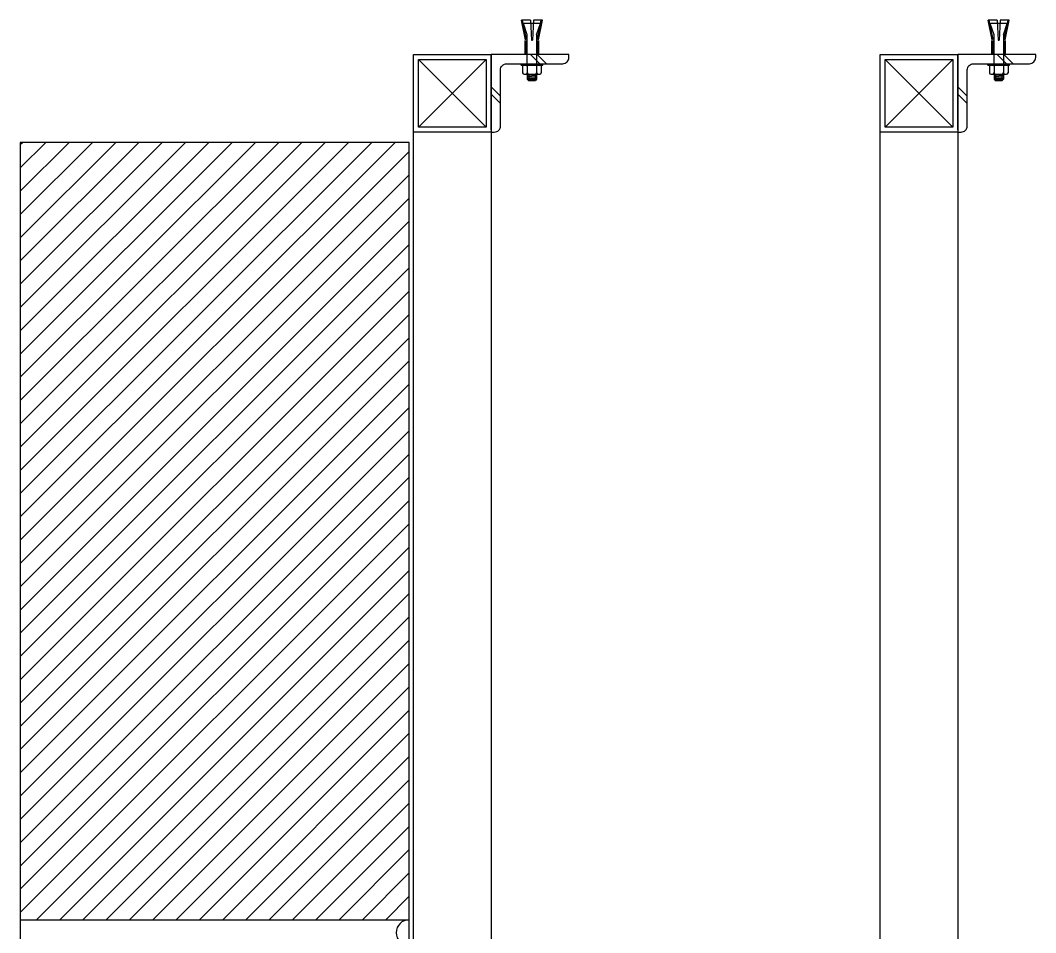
# Model space of a CAD drawing. Header units: millimetres. Extents: x -223175 to 287756, y -120611 to 352956.
# Drawn here: x 281000.3 to 281391.9, y 82939.5 to 83291.6 of the extents above; entities that cross this region are included whole.
import ezdxf

# ---------------------------------------------------------------- set-up
doc = ezdxf.new("R2010")
doc.units = ezdxf.units.MM
doc.header["$LTSCALE"] = 50
doc.linetypes.add('HIDDEN', pattern=[2, 1, -1])
doc.layers.get('DEFPOINTS').update_dxf_attribs({"color": 108})
for name, color, linetype in [('0-ceiling', 8, 'Continuous'), ('4ele', 4, 'Continuous'), ('D-1', 1, 'Continuous'), ('EK-구조틀부속', 1, 'Continuous'), ('FL-FIN', 6, 'Continuous'), ('HA1', 1, 'Continuous'), ('I-HAT', 8, 'Continuous'), ('ITXT', 7, 'Continuous'), ('plus-타일hat', 251, 'Continuous')]:
    doc.layers.add(name, color=color, linetype=linetype)

# ---------------------------------------------------------------- blocks, each defined once
blk = doc.blocks.new('G$C2E011655')
at = {"layer": 'I-HAT'}
h = blk.add_hatch(dxfattribs=at)
h.set_pattern_fill('ANSI31', color=256, scale=2, angle=180, style=0)
h.set_pattern_definition([(225, (-40472.465, -21831.92), (4.4901281, -4.4901281), [])])
h.paths.add_polyline_path([(0, 3089.91), (-150, 3089.91), (-150, 2789.92), (0, 2789.92)])
at = {"color": 3}
blk.add_lwpolyline([(-150, 2789.92), (0, 2789.92), (0, 3089.91), (-150, 3089.91)], close=True, dxfattribs=at)
at = {"layer": 'DEFPOINTS'}
blk.add_lwpolyline([(-150, 0), (0, 0), (0, 3089.91), (-150, 3089.91)], close=True, dxfattribs=at)
at = {"layer": 'plus-타일hat', "color": 8}
blk.add_arc((0, 2784.92), 5, 90, 270, dxfattribs=at)
blk = doc.blocks.new('A$C372A1AC7')
at = {"layer": 'EK-구조틀부속', "lineweight": -3}
blk.add_lwpolyline([(0, 0), (25, 0), (25, 25), (0, 25)], close=True, dxfattribs=at)
at = {"layer": 'EK-구조틀부속', "color": 8, "lineweight": -3}
blk.add_lwpolyline([(1.6, 1.6), (23.4, 1.6), (23.4, 23.4), (1.6, 23.4)], close=True, dxfattribs=at)
for points in [[(23.4, 23.4), (1.6, 1.6)], [(23.4, 1.6), (1.6, 23.4)]]:
    blk.add_lwpolyline(points, dxfattribs=at)
blk = doc.blocks.new('A$C54BC55E3')
at = {"layer": '4ele', "color": 8}
for p, q in [((0, 29.1), (0, 0)), ((-17.53, 9.57), (-17.05, 10.05)), ((-13.93, 9.57), (-17.53, 9.57)), ((-17.53, 4.14), (-17.53, 9.57)), ((-14.41, 10.05), (-17.05, 10.05)), ((-13.93, 9.57), (-14.41, 10.05)), ((-13.93, 4.14), (-13.93, 9.57)), ((-19.89, 4.14), (-19.89, 3.6)), ((-11.58, 4.14), (-19.89, 4.14)), ((-19.33, 4.14), (-19.33, 7.09)), ((-12.73, 7.69), (-18.73, 7.69)), ((-12.13, 4.14), (-12.13, 7.09)), ((-11.58, 4.14), (-11.58, 3.6)), ((-15.57, -5.49), (-15.89, -5.49))]:
    blk.add_line(p, q, dxfattribs=at)
at = {"layer": '4ele', "color": 8, "linetype": 'HIDDEN'}
for p, q in [((-17.53, -7.49), (-17.53, 4.54)), ((-13.93, 4.54), (-13.93, -7.49)), ((-18.33, 0), (-18.33, -5.32)), ((-17.93, 0), (-17.93, -5.32)), ((-13.53, 0), (-13.53, -5.32)), ((-13.13, 0), (-13.13, -5.32)), ((-18.28, -5.62), (-19.74, -13.15)), ((-17.9, -5.74), (-19.34, -13.15)), ((-17.53, -7.49), (-19.02, -11.92)), ((-16.33, -13.15), (-15.89, -5.49)), ((-15.13, -13.15), (-15.57, -5.49)), ((-13.93, -7.49), (-12.44, -11.92)), ((-13.56, -5.74), (-12.12, -13.15)), ((-13.19, -5.62), (-11.72, -13.15)), ((-19.74, -13.15), (-16.33, -13.15)), ((-19.02, -11.92), (-12.44, -11.92)), ((-15.13, -13.15), (-11.72, -13.15))]:
    blk.add_line(p, q, dxfattribs=at)
at = {"layer": '4ele', "color": 8}
for centre, start, end in [((-18.73, 7.09), 90, 180), ((-18.13, 7.09), 0, 90), ((-16.93, 7.09), 90, 180), ((-14.53, 7.09), 0, 90), ((-13.33, 7.09), 90, 180), ((-12.73, 7.09), 0, 90)]:
    blk.add_arc(centre, 0.6, start, end, dxfattribs=at)
at = {"layer": 'HA1', "color": 8}
for p, q in [((-3.6, 18.99), (0, 15.39)), ((-3.6, 16.16), (0, 12.56)), ((-13.93, 9.18), (-17.53, 9)), ((-13.93, 8.7), (-17.53, 8.53)), ((-13.93, 8.23), (-17.53, 8.06)), ((-16.93, 7.69), (-16.93, 9.57)), ((-14.53, 7.69), (-14.53, 9.57)), ((-21.3, 3.6), (-17.7, 0)), ((-15.19, 0), (-18.79, 3.6))]:
    blk.add_line(p, q, dxfattribs=at)
at = {"layer": 'ITXT', "color": 8}
blk.add_lwpolyline([(-3.6, 6, -0.414214), (-6, 3.6), (-27.6, 3.6, 0.414214), (-30, 1.2), (-30, 0), (0, 0), (0, 30), (-1.2, 30, 0.414214), (-3.6, 27.6)], format="xyb", close=True, dxfattribs=at)

msp = doc.modelspace()

# ---------------------------------------------------------------- linework, layer by layer
at = {"layer": 'D-1', "ltscale": 0.04}
msp.add_lwpolyline([(281181.9096, 82816.1697), (281151.9096, 82816.1697), (281151.9096, 83278.4355), (281181.9096, 83278.4355)], close=True, dxfattribs=at)
at = {"layer": 'D-1', "ltscale": 0.04, "elevation": 0}
msp.add_lwpolyline([(281331.9096, 82645.5523), (281331.9096, 83278.4355), (281361.9096, 83278.4355), (281361.9096, 82636.1697)], dxfattribs=at)

# ---------------------------------------------------------------- block references
at = {"layer": '0-ceiling', "color": 0}
msp.add_blockref('G$C2E011655', (281150.3096, 80154.5784), dxfattribs=at)
at = {"layer": 'FL-FIN', "color": 10, "ltscale": 200, "xscale": -1.199999999999999, "yscale": 1.199999999999999, "zscale": 1.199999999999999}
for p in [(281181.9096, 83248.4355), (281361.9096, 83248.4355)]:
    msp.add_blockref('A$C372A1AC7', p, dxfattribs=at)
at = {"layer": 'HA1', "color": 5, "rotation": 180}
for p in [(281181.9096, 83278.4355), (281361.9096, 83278.4355)]:
    msp.add_blockref('A$C54BC55E3', p, dxfattribs=at)

doc.saveas('drawing.dxf')
